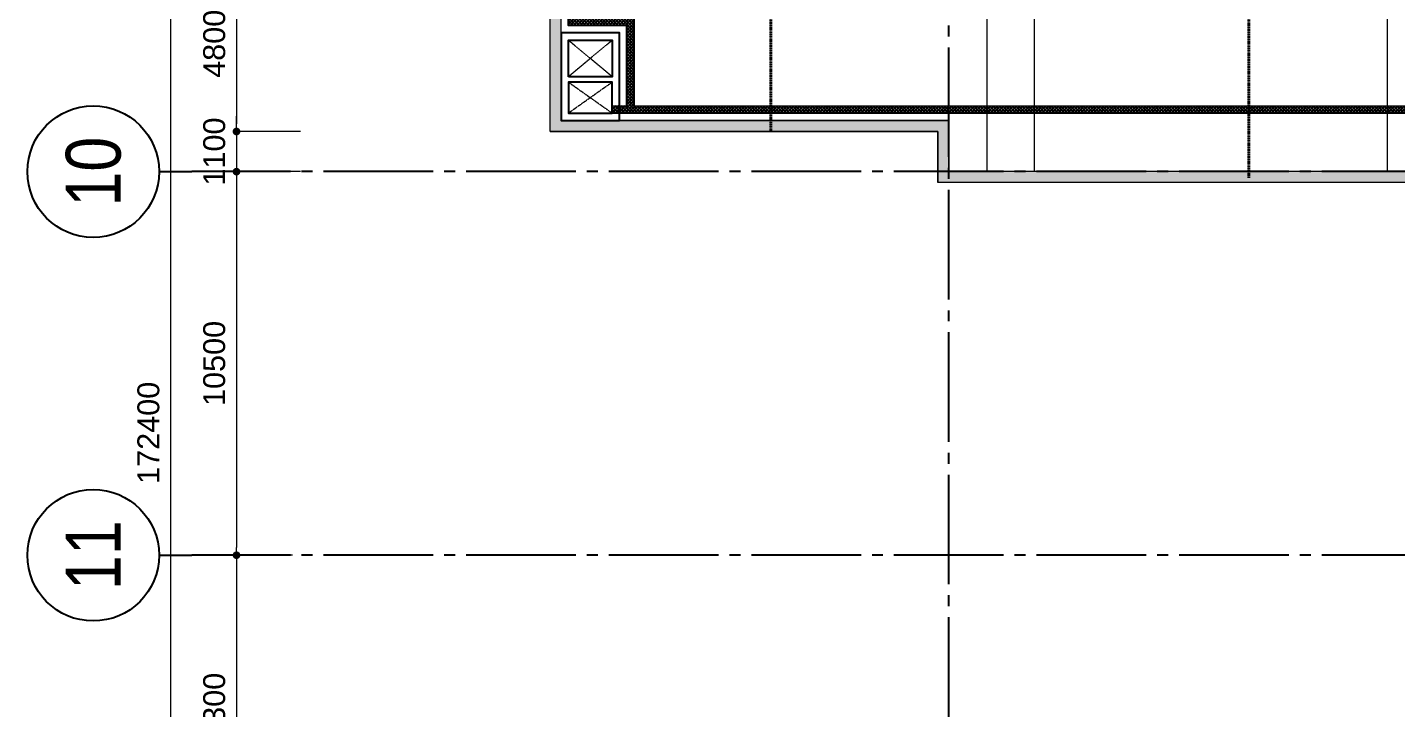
# Model space of a CAD drawing. Header units: millimetres. Extents: x -3819597 to -2591384, y 582389 to 820195.
# Drawn here: x -2791704 to -2754257, y 679631 to 698281 of the extents above; entities that cross this region are included whole.
import ezdxf
from ezdxf.enums import TextEntityAlignment as Align

# ---------------------------------------------------------------- set-up
doc = ezdxf.new("R2010")
doc.units = ezdxf.units.MM
doc.header["$MEASUREMENT"] = 0
for name, pattern in [('CHG_XX_Cot_Ham 2$0$MB_Luoi truc$0$HTT Hidden 21', [3, 2, -1]), ('CHG_XX_Damsan_Ham 2$0$CHG_XX_Damsan_Ham 2$0$HIDDEN', [0.375, 0.25, -0.125]), ('CHG_XX_Luoi truc$0$MB_Luoi truc$0$Center101', [13, 10, -1, 1, -1]), ('HIDDEN', [0.375, 0.25, -0.125])]:
    doc.linetypes.add(name, pattern=pattern)
doc.layers.get('0').update_dxf_attribs({"lineweight": 9})
doc.layers.get('Defpoints').update_dxf_attribs({"color": 10, "lineweight": 0})
for name, color, linetype in [('02HN. TEXT B', 1, 'Continuous'), ('CHG_XX_Damsan_Ham 2$0$CHG_XX_Damsan_Ham 2$0$MEP-00-GENERAL-35', 2, 'Continuous'), ('CHG_XX_Luoi truc$0$Grid', 34, 'Continuous'), ('CHG_XX_Luoi truc$0$Grid Line', 8, 'CHG_XX_Luoi truc$0$MB_Luoi truc$0$Center101'), ('dim', 51, 'Continuous')]:
    doc.layers.add(name, color=color, linetype=linetype)
for name, color, linetype, lineweight in [('CHG_XX_Cot_Ham 2$0$MB_Luoi truc$0$Dim 300', 1, 'Continuous', 5), ('CHG_XX_Cot_Ham 2$0$NS-Pier-H2', 150, 'Continuous', 13), ("CHG_XX_Damsan_Ham 2$0$CHG_XX_Damsan_Ham 2$0$'S_General_Hidden_1 Thin", 1, 'CHG_XX_Damsan_Ham 2$0$CHG_XX_Damsan_Ham 2$0$HIDDEN', 18), ('CHG_XX_Damsan_Ham 2$0$CHG_XX_Damsan_Ham 2$0$CHG_XX_Damsan_Ham 2$0$DBAO', 3, 'Continuous', 13), ('CHG_XX_Damsan_Ham 2$0$CHG_XX_Damsan_Ham 2$0$CHG_XX_Damsan_Ham 2$0$Start net bao', 3, 'Continuous', 18), ('CHG_XX_Damsan_Ham 2$0$CHG_XX_Damsan_Ham 2$0$DBAO', 3, 'Continuous', 13), ('CHG_XX_Damsan_Ham 2$0$CHG_XX_Damsan_Ham 2$0$DMo', 9, 'CHG_XX_Damsan_Ham 2$0$CHG_XX_Damsan_Ham 2$0$HIDDEN', 9), ('CHG_XX_Damsan_Ham 2$0$CHG_XX_Damsan_Ham 2$0$DTE-MEP-H-SLAB TEXT', 3, 'Continuous', 0), ('CHG_XX_Damsan_Ham 2$0$CHG_XX_Damsan_Ham 2$0$Start hatch', 8, 'Continuous', 25), ('CHG_XX_Damsan_Ham 2$0$CHG_XX_Damsan_Ham 2$0$Start net bao', 3, 'Continuous', 18), ('CHG_XX_Damsan_Ham 2$0$HATCH', 57, 'Continuous', 9), ('thep chay suot', 5, 'HIDDEN', 40)]:
    doc.layers.add(name, color=color, linetype=linetype, lineweight=lineweight)
doc.styles.add('[HN042014]STYLE', font='arial.ttf', dxfattribs={"width": 0.8})
doc.styles.add('CHG_XX_Cot_Ham 2$0$MB_Luoi truc$0$Arial_C', font='arial.ttf')
doc.styles.add('CHG_XX_Luoi truc$0$MB_Luoi truc$0$Grid A-F$0$VNI-HelveCB', font='VHELVCB_0.TTF')
doc.dimstyles.new('CHG_XX_Cot_Ham 2$0$MB_Luoi truc$0$Dim 300 (A1-A2)', dxfattribs={"dimscale": 300, "dimtxt": 2, "dimasz": 0.7, "dimexe": 0, "dimexo": 1, "dimgap": 1, "dimtad": 1, "dimdec": 0, "dimzin": 12, "dimdsep": 46, "dimtxsty": 'CHG_XX_Cot_Ham 2$0$MB_Luoi truc$0$Arial_C', "dimblk": 'CHG_XX_Cot_Ham 2$0$MB_Luoi truc$0$_Dot', "dimcen": 1, "dimclrd": 256, "dimclre": 256, "dimclrt": 3, "dimadec": 0, "dimazin": 0, "dimtfac": 1, "dimtdec": 0, "dimtix": 1, "dimtmove": 2, "dimatfit": 3, "dimldrblk": 'CHG_XX_Cot_Ham 2$0$MB_Luoi truc$0$HTT Arrow 30', "dimfxl": 1, "dimtolj": 1, "dimtzin": 0, "dimarcsym": 0})

# ---------------------------------------------------------------- blocks, each defined once
blk = doc.blocks.new('*U684')
at = {"layer": 'thep chay suot', "linetype": 'HIDDEN', "ltscale": 10}
blk.add_line((-12753, 0), (13628, 0), dxfattribs=at)
at = {"layer": 'thep chay suot', "linetype": 'ByBlock', "ltscale": 0.001}
blk.add_line((-12753, 0), (-12753, 0), dxfattribs=at)
at = {"layer": '02HN. TEXT B', "linetype": 'ByBlock', "style": '[HN042014]STYLE', "width": 0.8, "flags": 8}
blk.add_attdef('1', text='', height=160, dxfattribs=at).set_placement((-923, 185), align=Align.MIDDLE_LEFT)
blk.add_attdef('0', text='', height=160, dxfattribs=at).set_placement((-351, 11), align=Align.MIDDLE_CENTER)
at = {"layer": 'Defpoints', "color": 9, "linetype": 'ByBlock', "style": '[HN042014]STYLE', "width": 0.8, "flags": 9}
for tag, p in [('2', (-8371, -1066)), ('3', (-8371, -1471)), ('4', (-8371, -1876)), ('5', (-8371, -2266))]:
    blk.add_attdef(tag, text='', height=250, dxfattribs=at).set_placement(p, align=Align.MIDDLE_CENTER)
blk = doc.blocks.new('CHG_XX_Cot_Ham 2$0$MB_Luoi truc$0$_Dot')
at = {"color": 0, "linetype": 'ByBlock', "lineweight": -2}
blk.add_line((-0.5, 0), (-1, 0), dxfattribs=at)
at = {"color": 0, "linetype": 'ByBlock', "const_width": 0.5}
blk.add_lwpolyline([(-0.25, 0, 1), (0.25, 0, 1)], format="xyb", close=True, dxfattribs=at)
blk = doc.blocks.new('*D1009')
at = {"layer": 'CHG_XX_Cot_Ham 2$0$MB_Luoi truc$0$Dim 300', "lineweight": -2, "transparency": 16777216}
for p, q in [((-17945, 90250), (-19478, 90250)), ((-19478, 90040), (-19478, 85660)), ((-17945, 85450), (-19478, 85450))]:
    blk.add_line(p, q, dxfattribs=at)
at = {"layer": 'Defpoints', "color": 0, "transparency": 16777216}
for p in [(-17645, 90250), (-19478, 85450), (-17645, 85450)]:
    blk.add_point(p, dxfattribs=at)
at = {"layer": 'CHG_XX_Cot_Ham 2$0$MB_Luoi truc$0$Dim 300', "lineweight": -2, "transparency": 16777216, "xscale": 210, "yscale": 210, "zscale": 210}
for p, rotation in [((-19478, 90250), 90), ((-19478, 85450), 270)]:
    blk.add_blockref('CHG_XX_Cot_Ham 2$0$MB_Luoi truc$0$_Dot', p, dxfattribs=dict(at, rotation=rotation))
at = {"layer": 'CHG_XX_Cot_Ham 2$0$MB_Luoi truc$0$Dim 300', "color": 3, "transparency": 16777216, "insert": (-20085, 87850), "char_height": 600, "attachment_point": 5, "rotation": 90, "style": 'CHG_XX_Cot_Ham 2$0$MB_Luoi truc$0$Arial_C'}
blk.add_mtext('\\A1;4800', dxfattribs=at)
blk = doc.blocks.new('CHG_XX_Cot_Ham 2$0$MB_Luoi truc$0$HTT Arrow 30')
blk.add_hatch(color=256).paths.add_polyline_path([(-2.5, 0.375), (-2.5, -0.375), (0, 0)])
at = {"color": 0, "linetype": 'ByBlock', "lineweight": -2}
for p, q in [((0, 0), (-2.5, 0.375)), ((-2.5, -0.375), (-2.5, 0.375)), ((0, 0), (-2.5, -0.375))]:
    blk.add_line(p, q, dxfattribs=at)
blk = doc.blocks.new('*D1010')
at = {"layer": 'CHG_XX_Cot_Ham 2$0$MB_Luoi truc$0$Dim 300', "lineweight": -2, "transparency": 16777216}
for p, q in [((-19478, 85660), (-19478, 85870)), ((-17729, 85450), (-19478, 85450)), ((-19478, 85450), (-19478, 84350)), ((-17729, 84350), (-19478, 84350)), ((-19478, 84140), (-19478, 83930))]:
    blk.add_line(p, q, dxfattribs=at)
at = {"layer": 'Defpoints', "color": 0, "transparency": 16777216}
for p in [(-17429, 85450), (-19478, 84350), (-17429, 84350)]:
    blk.add_point(p, dxfattribs=at)
at = {"layer": 'CHG_XX_Cot_Ham 2$0$MB_Luoi truc$0$Dim 300', "lineweight": -2, "transparency": 16777216, "xscale": 210, "yscale": 210, "zscale": 210}
for p, rotation in [((-19478, 85450), 270), ((-19478, 84350), 90)]:
    blk.add_blockref('CHG_XX_Cot_Ham 2$0$MB_Luoi truc$0$_Dot', p, dxfattribs=dict(at, rotation=rotation))
at = {"layer": 'CHG_XX_Cot_Ham 2$0$MB_Luoi truc$0$Dim 300', "color": 3, "transparency": 16777216, "insert": (-20085, 84900), "char_height": 600, "attachment_point": 5, "rotation": 90, "style": 'CHG_XX_Cot_Ham 2$0$MB_Luoi truc$0$Arial_C'}
blk.add_mtext('\\A1;1100', dxfattribs=at)
blk = doc.blocks.new('*D1011')
at = {"layer": 'CHG_XX_Cot_Ham 2$0$MB_Luoi truc$0$Dim 300', "lineweight": -2, "transparency": 16777216}
for p, q in [((-17945, 84350), (-19478, 84350)), ((-19478, 84140), (-19478, 74060)), ((-17945, 73850), (-19478, 73850))]:
    blk.add_line(p, q, dxfattribs=at)
at = {"layer": 'Defpoints', "color": 0, "transparency": 16777216}
for p in [(-17645, 84350), (-19478, 73850), (-17645, 73850)]:
    blk.add_point(p, dxfattribs=at)
at = {"layer": 'CHG_XX_Cot_Ham 2$0$MB_Luoi truc$0$Dim 300', "lineweight": -2, "transparency": 16777216, "xscale": 210, "yscale": 210, "zscale": 210}
for p, rotation in [((-19478, 84350), 90), ((-19478, 73850), 270)]:
    blk.add_blockref('CHG_XX_Cot_Ham 2$0$MB_Luoi truc$0$_Dot', p, dxfattribs=dict(at, rotation=rotation))
at = {"layer": 'CHG_XX_Cot_Ham 2$0$MB_Luoi truc$0$Dim 300', "color": 3, "transparency": 16777216, "insert": (-20085, 79100), "char_height": 600, "attachment_point": 5, "rotation": 90, "style": 'CHG_XX_Cot_Ham 2$0$MB_Luoi truc$0$Arial_C'}
blk.add_mtext('\\A1;10500', dxfattribs=at)
blk = doc.blocks.new('*D1012')
at = {"layer": 'CHG_XX_Cot_Ham 2$0$MB_Luoi truc$0$Dim 300', "lineweight": -2, "transparency": 16777216}
for p, q in [((-17945, 73850), (-19478, 73850)), ((-19478, 73640), (-19478, 65760)), ((-17945, 65550), (-19478, 65550))]:
    blk.add_line(p, q, dxfattribs=at)
at = {"layer": 'Defpoints', "color": 0, "transparency": 16777216}
for p in [(-17645, 73850), (-19478, 65550), (-17645, 65550)]:
    blk.add_point(p, dxfattribs=at)
at = {"layer": 'CHG_XX_Cot_Ham 2$0$MB_Luoi truc$0$Dim 300', "lineweight": -2, "transparency": 16777216, "xscale": 210, "yscale": 210, "zscale": 210}
for p, rotation in [((-19478, 73850), 90), ((-19478, 65550), 270)]:
    blk.add_blockref('CHG_XX_Cot_Ham 2$0$MB_Luoi truc$0$_Dot', p, dxfattribs=dict(at, rotation=rotation))
at = {"layer": 'CHG_XX_Cot_Ham 2$0$MB_Luoi truc$0$Dim 300', "color": 3, "transparency": 16777216, "insert": (-20085, 69700), "char_height": 600, "attachment_point": 5, "rotation": 90, "style": 'CHG_XX_Cot_Ham 2$0$MB_Luoi truc$0$Arial_C'}
blk.add_mtext('\\A1;8300', dxfattribs=at)
blk = doc.blocks.new('*D1020')
at = {"layer": 'CHG_XX_Cot_Ham 2$0$MB_Luoi truc$0$Dim 300', "lineweight": -2, "transparency": 16777216}
for p, q in [((-17945, 163400), (-21278, 163400)), ((-21278, -8790), (-21278, 163190)), ((-17945, -9000), (-21278, -9000))]:
    blk.add_line(p, q, dxfattribs=at)
at = {"layer": 'Defpoints', "color": 0, "transparency": 16777216}
for p in [(-21278, 163400), (-17645, 163400), (-17645, -9000)]:
    blk.add_point(p, dxfattribs=at)
at = {"layer": 'CHG_XX_Cot_Ham 2$0$MB_Luoi truc$0$Dim 300', "lineweight": -2, "transparency": 16777216, "xscale": 210, "yscale": 210, "zscale": 210}
for p, rotation in [((-21278, 163400), 90), ((-21278, -9000), 270)]:
    blk.add_blockref('CHG_XX_Cot_Ham 2$0$MB_Luoi truc$0$_Dot', p, dxfattribs=dict(at, rotation=rotation))
at = {"layer": 'CHG_XX_Cot_Ham 2$0$MB_Luoi truc$0$Dim 300', "color": 3, "transparency": 16777216, "insert": (-21885, 77200), "char_height": 600, "attachment_point": 5, "rotation": 90, "style": 'CHG_XX_Cot_Ham 2$0$MB_Luoi truc$0$Arial_C'}
blk.add_mtext('\\A1;172400', dxfattribs=at)
blk = doc.blocks.new('*U1030')
at = {"layer": 'CHG_XX_Luoi truc$0$Grid Line'}
blk.add_line((0, 0), (0, 608), dxfattribs=at)
at = {"layer": 'CHG_XX_Luoi truc$0$Grid', "lineweight": -2, "style": 'CHG_XX_Luoi truc$0$MB_Luoi truc$0$Grid A-F$0$VNI-HelveCB'}
for tag, p in [('GRIDSUB', (0, 617)), ('GRID', (0, -9))]:
    blk.add_attdef(tag, text='', height=5, dxfattribs=at).set_placement(p, align=Align.MIDDLE)
blk = doc.blocks.new('*U1031')
at = {"layer": 'CHG_XX_Luoi truc$0$Grid', "lineweight": -2}
blk.add_line((0, 441), (0, 438), dxfattribs=at)
blk.add_circle((0, 447), 6, dxfattribs=at)
at = {"layer": 'CHG_XX_Luoi truc$0$Grid Line'}
blk.add_line((0, 0), (0, 438), dxfattribs=at)
at = {"layer": 'CHG_XX_Luoi truc$0$Grid', "lineweight": -2, "style": 'CHG_XX_Luoi truc$0$MB_Luoi truc$0$Grid A-F$0$VNI-HelveCB'}
for tag, p in [('GRIDSUB', (0, 447)), ('GRID', (0, -9))]:
    blk.add_attdef(tag, text='', height=5, dxfattribs=at).set_placement(p, align=Align.MIDDLE)
blk = doc.blocks.new('CHG_XX_Luoi truc')
at = {"layer": 'CHG_XX_Luoi truc$0$Grid', "xscale": 300, "yscale": 300, "zscale": 300}
blk.add_blockref('*U1030', (0, -12747), dxfattribs=at)
at = {"layer": 'CHG_XX_Luoi truc$0$Grid'}
ref = blk.add_blockref('*U1031', (110703, 84350), dxfattribs=dict(at, xscale=300.0000000000013, yscale=300.0000000000013, zscale=300.0000000000013, rotation=90))
ref.add_attrib('GRIDSUB', '10', dxfattribs={"lineweight": -2, "height": 1500, "rotation": 90, "style": 'CHG_XX_Luoi truc$0$MB_Luoi truc$0$Grid A-F$0$VNI-HelveCB'}).set_placement((-23397, 84350), align=Align.MIDDLE)
ref = blk.add_blockref('*U1031', (110703, 73850), dxfattribs=dict(at, xscale=300.0000000000013, yscale=300.0000000000013, zscale=300.0000000000013, rotation=90))
ref.add_attrib('GRIDSUB', '11', dxfattribs={"lineweight": -2, "height": 1500, "rotation": 90, "style": 'CHG_XX_Luoi truc$0$MB_Luoi truc$0$Grid A-F$0$VNI-HelveCB'}).set_placement((-23397, 73850), align=Align.MIDDLE)
blk = doc.blocks.new('CHG_XX_Damsan_Ham 2$0$CHG_XX_Damsan_Ham 2$0$sdfsgdh')
at = {"layer": 'CHG_XX_Damsan_Ham 2$0$CHG_XX_Damsan_Ham 2$0$Start hatch', "ltscale": 0.5}
h = blk.add_hatch(dxfattribs=at)
h.set_pattern_fill('ANSI37', color=256, scale=500)
h.set_pattern_definition([(45, (273994.73, -8650), (-44.194174, 44.194174), []), (135, (273994.73, -8650), (-44.194174, -44.194174), [])])
h.paths.add_polyline_path([(500, -50027), (300, -50027), (300, -72550), (1900, -72550), (1900, -74750), (1500, -74750), (1500, -74950), (2100, -74950), (2100, -76250), (2100, -72350), (500, -72350)])
h = blk.add_hatch(dxfattribs=at)
h.set_pattern_fill('ANSI37', color=256, scale=500)
h.set_pattern_definition([(45, (273994.73, -7150), (-44.194174, 44.194174), []), (135, (273994.73, -7150), (-44.194174, -44.194174), [])])
h.paths.add_polyline_path([(45350, -74750), (2100, -74750), (2100, -74950), (45150, -74950), (45150, -78750), (43750, -78750), (43750, -78550), (43550, -78550), (43550, -78950), (43750, -78950), (45350, -78950)])
at = {"layer": 'CHG_XX_Damsan_Ham 2$0$CHG_XX_Damsan_Ham 2$0$DTE-MEP-H-SLAB TEXT', "color": 2, "ltscale": 0.5}
for p, q in [((1500, -74750), (1900, -74750)), ((1500, -74750), (1500, -74950)), ((2100, -74750), (45350, -74750)), ((1500, -74950), (45150, -74950))]:
    blk.add_line(p, q, dxfattribs=at)
at = {"layer": 'CHG_XX_Damsan_Ham 2$0$CHG_XX_Damsan_Ham 2$0$MEP-00-GENERAL-35'}
for points in [[(1900, -74750), (1900, -72550), (300, -72550), (300, 0)], [(2100, -74750), (2100, -72350), (500, -72350), (500, -600)]]:
    blk.add_lwpolyline(points, dxfattribs=at)
for points in [[(1700, -75150), (1700, -72750), (100, -72750), (100, -75150)], [(300, -73950), (300, -72950), (1500, -72950), (1500, -73950)], [(1500, -74950), (1500, -74100), (300, -74100), (300, -74950)]]:
    blk.add_lwpolyline(points, close=True, dxfattribs=at)
blk = doc.blocks.new('*U828')
at = {"layer": 'thep chay suot', "linetype": 'HIDDEN', "ltscale": 10}
blk.add_line((-12329, 0), (13628, 0), dxfattribs=at)
at = {"layer": 'thep chay suot', "linetype": 'ByBlock', "ltscale": 0.001}
blk.add_line((-12329, 0), (-12329, 0), dxfattribs=at)
at = {"layer": '02HN. TEXT B', "linetype": 'ByBlock', "style": '[HN042014]STYLE', "width": 0.8, "flags": 8}
blk.add_attdef('1', text='', height=160, dxfattribs=at).set_placement((-923, 185), align=Align.MIDDLE_LEFT)
blk.add_attdef('0', text='', height=160, dxfattribs=at).set_placement((-351, 11), align=Align.MIDDLE_CENTER)
at = {"layer": 'Defpoints', "color": 9, "linetype": 'ByBlock', "style": '[HN042014]STYLE', "width": 0.8, "flags": 9}
for tag, p in [('2', (-8371, -1066)), ('3', (-8371, -1471)), ('4', (-8371, -1876)), ('5', (-8371, -2266))]:
    blk.add_attdef(tag, text='', height=250, dxfattribs=at).set_placement(p, align=Align.MIDDLE_CENTER)
blk = doc.blocks.new('CHG_XX_Cot_Ham 2')
at = {"layer": 'CHG_XX_Cot_Ham 2$0$NS-Pier-H2'}
h = blk.add_hatch(color=256, dxfattribs=at)
h.dxf.hatch_style = 1
h.paths.add_polyline_path([(99639.2, 163400), (-10900, 163400), (-10900, 85450), (-300, 85450), (-300, 84050), (32350, 84050), (32350, -9000), (103575.5, -9000), (106050, -6022), (106050, 158254.3)])
h.paths.add_polyline_path([(99533.7, 163100), (105750, 158110.4), (105750, 90450), (105650, 90450), (105750, 90450), (105750, 13850), (105750, 13722.3), (105750, -5913.6), (103434.7, -8700), (93599.8, -8700), (93299.8, -8700), (32650, -8700), (32650, 84350), (0, 84350), (0, 85750), (-10600, 85750), (-10600, 163100), (93600, 163100)], flags=16)
for p, q in [((-10900, 85450), (-10900, 163400)), ((-10600, 85750), (-10600, 163100)), ((-300, 85450), (-10900, 85450)), ((0, 85750), (-10600, 85750)), ((-300, 84050), (-300, 85450)), ((0, 84350), (0, 85750)), ((32650, 84350), (0, 84350)), ((32350, 84050), (-300, 84050))]:
    blk.add_line(p, q, dxfattribs=at)
at = {"layer": 'CHG_XX_Cot_Ham 2$0$NS-Pier-H2', "linetype": 'CHG_XX_Cot_Ham 2$0$MB_Luoi truc$0$HTT Hidden 21'}
blk.add_lwpolyline([(99639.2, 163400), (106050, 158254.3), (106050, -6022), (103575.5, -9000), (32350, -9000), (32350, 84050), (-300, 84050), (-300, 85450), (-10900, 85450), (-10900, 163400)], close=True, dxfattribs=at)
at = {"layer": 'CHG_XX_Cot_Ham 2$0$NS-Pier-H2'}
blk.add_blockref('CHG_XX_Luoi truc', (0, 0), dxfattribs=at)
at = {"layer": 'CHG_XX_Cot_Ham 2$0$MB_Luoi truc$0$Dim 300'}
for base, p1, p2, picture, middle in [((-21278.2, 163400), (-17645.1, -9000), (-17645.1, 163400), '*D1020', (-21884.5, 77200)), ((-19478.2, 85450), (-17645.1, 90250), (-17645.1, 85450), '*D1009', (-20084.5, 87850)), ((-19478.2, 84350), (-17428.8, 85450), (-17428.8, 84350), '*D1010', (-20084.5, 84900)), ((-19478.2, 73850), (-17645.1, 84350), (-17645.1, 73850), '*D1011', (-20084.5, 79100)), ((-19478.2, 65550), (-17645.1, 73850), (-17645.1, 65550), '*D1012', (-20084.7, 69700))]:
    dim = blk.add_linear_dim(base=base, p1=p1, p2=p2, angle=90, dimstyle='CHG_XX_Cot_Ham 2$0$MB_Luoi truc$0$Dim 300 (A1-A2)', dxfattribs=at)
    dim.commit()
    dim.dimension.update_dxf_attribs({"geometry": picture, "text_midpoint": middle})
blk = doc.blocks.new('CHG_XX_Damsan_Ham 2', base_point=(3089256, -609981))
at = {"layer": "CHG_XX_Damsan_Ham 2$0$CHG_XX_Damsan_Ham 2$0$'S_General_Hidden_1 Thin", "ltscale": 10}
for p, q in [((1050, 84350), (1050, 90250)), ((2350, 84350), (2350, 90250)), ((12000, 84350), (12000, 90250))]:
    blk.add_line(p, q, dxfattribs=at)
at = {"layer": 'CHG_XX_Damsan_Ham 2$0$CHG_XX_Damsan_Ham 2$0$CHG_XX_Damsan_Ham 2$0$DBAO'}
for points in [[(-10900, 85450), (-300, 85450), (-300, 84050)], [(-10600, 85750), (0, 85750), (0, 84350)]]:
    blk.add_lwpolyline(points, dxfattribs=at)
at = {"layer": 'CHG_XX_Damsan_Ham 2$0$CHG_XX_Damsan_Ham 2$0$CHG_XX_Damsan_Ham 2$0$Start net bao'}
for points in [[(-10900, 163400), (99639, 163400), (106050, 158250), (106050, -6022), (103576, -9000), (32350, -9000), (32350, 84050), (-300, 84050)], [(-10900, 85450), (-10900, 163400)], [(-10600, 85750), (-10600, 163100), (99534, 163100), (105750, 158106), (105750, 128050)], [(93300, -8700), (32650, -8700), (32650, 84350), (0, 84350)]]:
    blk.add_lwpolyline(points, dxfattribs=at)
at = {"layer": 'CHG_XX_Damsan_Ham 2$0$CHG_XX_Damsan_Ham 2$0$DBAO'}
for points in [[(-10900, 85450), (-300, 85450), (-300, 84050)], [(-10600, 85750), (0, 85750), (0, 84350)]]:
    blk.add_lwpolyline(points, dxfattribs=at)
at = {"layer": 'CHG_XX_Damsan_Ham 2$0$CHG_XX_Damsan_Ham 2$0$DMo'}
for p, q in [((-10400, 87950), (-9200, 86950)), ((-9200, 87950), (-10400, 86950)), ((-10400, 86800), (-9200, 85950)), ((-9200, 86800), (-10400, 85950))]:
    blk.add_line(p, q, dxfattribs=at)
at = {"layer": 'CHG_XX_Damsan_Ham 2$0$CHG_XX_Damsan_Ham 2$0$Start net bao'}
for points in [[(-10900, 163400), (99639, 163400), (106050, 158250), (106050, -6022), (103576, -9000), (32350, -9000), (32350, 84050), (-300, 84050)], [(-10900, 85450), (-10900, 163400)], [(-10600, 85750), (-10600, 163100), (99534, 163100), (105750, 158106), (105750, 128050)], [(93300, -8700), (32650, -8700), (32650, 84350), (0, 84350)]]:
    blk.add_lwpolyline(points, dxfattribs=at)
at = {"layer": 'CHG_XX_Damsan_Ham 2$0$CHG_XX_Damsan_Ham 2$0$DBAO'}
blk.add_blockref('CHG_XX_Cot_Ham 2', (0, 0), dxfattribs=at)
at = {"layer": 'CHG_XX_Damsan_Ham 2$0$CHG_XX_Damsan_Ham 2$0$DTE-MEP-H-SLAB TEXT'}
blk.add_blockref('CHG_XX_Damsan_Ham 2$0$CHG_XX_Damsan_Ham 2$0$sdfsgdh', (-10700, 160900), dxfattribs=at)
at = {"layer": 'CHG_XX_Damsan_Ham 2$0$HATCH'}
blk.add_blockref('CHG_XX_Cot_Ham 2', (0, 0), dxfattribs=at)

msp = doc.modelspace()

# ---------------------------------------------------------------- block references
at = {"layer": 'dim'}
msp.add_blockref('CHG_XX_Damsan_Ham 2', (322749.3, 0), dxfattribs=at)
at = {"layer": 'dim', "xscale": 3, "yscale": 3, "zscale": 3, "rotation": 90}
msp.add_blockref('*U828', (-2771371.6, 732419.4), dxfattribs=at)
at = {"layer": 'thep chay suot', "xscale": 3, "yscale": 3, "zscale": 3, "rotation": 90}
msp.add_blockref('*U684', (-2758295.9, 732419.4), dxfattribs=at)

doc.saveas('drawing.dxf')
